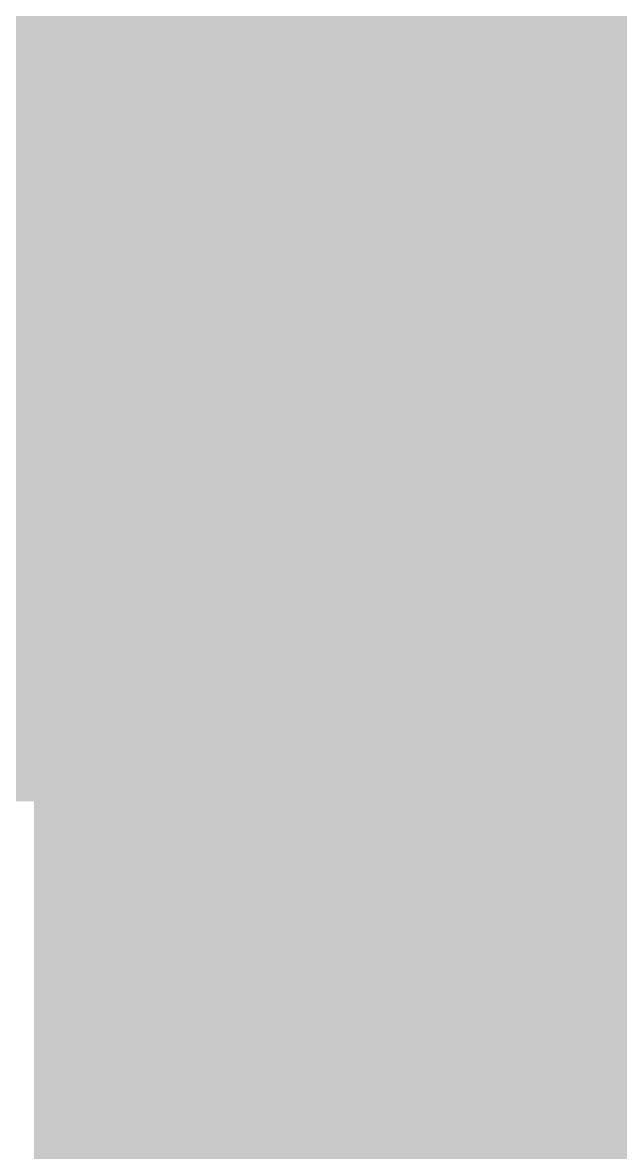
# Model space of a CAD drawing. Header units: inches. Extents: x -3 to 191, y -18 to 93.
# Drawn here: x 122.3039 to 122.3862, y 42.3922 to 42.5477 of the extents above; entities that cross this region are included whole.
import ezdxf

# ---------------------------------------------------------------- set-up
doc = ezdxf.new("R2010")
doc.units = ezdxf.units.IN
doc.layers.add('Mechanical 13', color=56, linetype='Continuous')

# ---------------------------------------------------------------- blocks, each defined once
blk = doc.blocks.new('RES_0805_218')
at = {"layer": 'Mechanical 13'}
for points in [[(1.778, 1.143, 0.175, 0.175, 0), (-1.778, 1.143, 0.175, 0.175, 0)], [(1.778, -1.143, 0.175, 0.175, 0), (1.778, 1.143, 0.175, 0.175, 0)]]:
    blk.add_lwpolyline(points, format="xyseb", dxfattribs=at)
blk.add_lwpolyline([(1.73425, 1.143, 0.0875, 0.0875, 1), (1.82175, 1.143, 0.0875, 0.0875, 1)], format="xyseb", close=True, dxfattribs=at)
blk.add_lwpolyline([(1.73425, 1.143, 0.0875, 0.0875, 1), (1.82175, 1.143, 0.0875, 0.0875, 1)], format="xyseb", close=True, dxfattribs=at)
blk = doc.blocks.new('RES_0805_220')
at = {"layer": 'Mechanical 13'}
for points in [[(1.778, 1.143, 0.175, 0.175, 0), (-1.778, 1.143, 0.175, 0.175, 0)], [(-1.778, -1.143, 0.175, 0.175, 0), (-1.778, 1.143, 0.175, 0.175, 0)]]:
    blk.add_lwpolyline(points, format="xyseb", dxfattribs=at)
blk.add_lwpolyline([(-1.82175, 1.143, 0.0875, 0.0875, 1), (-1.73425, 1.143, 0.0875, 0.0875, 1)], format="xyseb", close=True, dxfattribs=at)
blk.add_lwpolyline([(-1.82175, 1.143, 0.0875, 0.0875, 1), (-1.73425, 1.143, 0.0875, 0.0875, 1)], format="xyseb", close=True, dxfattribs=at)

msp = doc.modelspace()

# ---------------------------------------------------------------- block references
at = {"rotation": 270}
for name, p in [('RES_0805_218', (121.25001, 44.35)), ('RES_0805_220', (121.25001, 40.74999))]:
    msp.add_blockref(name, p, dxfattribs=at)

doc.saveas('drawing.dxf')
